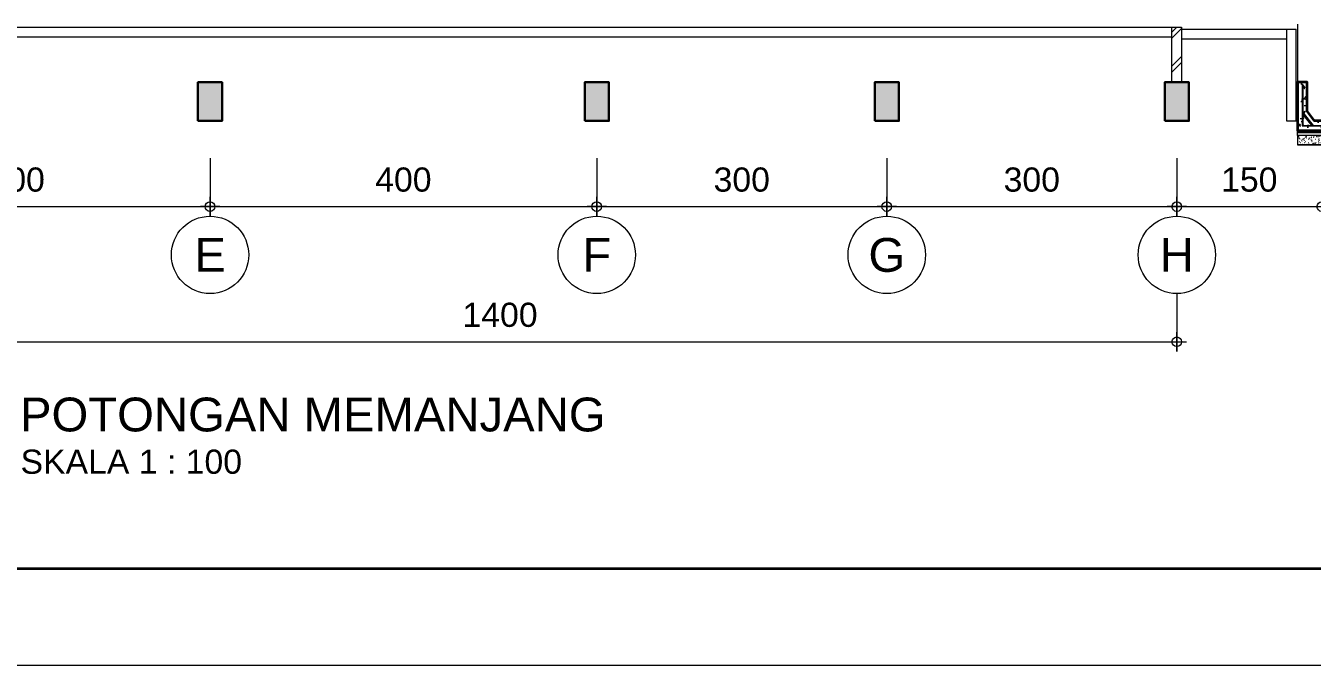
# Model space of a CAD drawing. Header units: millimetres. Extents: x -11 to 1625, y -267 to 180.
# Drawn here: x 1194.35 to 1207.65, y 118 to 124.62 of the extents above; entities that cross this region are included whole.
import ezdxf
from ezdxf.enums import TextEntityAlignment as Align

# ---------------------------------------------------------------- set-up
doc = ezdxf.new("R2010")
doc.units = ezdxf.units.MM
for name, color, linetype, lineweight in [('ars', 11, 'Continuous', 5), ('ARSIR BETON', 47, 'Continuous', 5), ('ARSIR WARNA', 43, 'Continuous', 0), ('balok', 111, 'Continuous', 35), ('bata', 5, 'Continuous', 25), ('blk', 1, 'Continuous', 30), ('GRS KOP', 1, 'Continuous', 35), ('kop', 7, 'Continuous', 20), ('lan', 7, 'Continuous', 15), ('not', 7, 'Continuous', 20), ('sol kol', 8, 'Continuous', 0), ('tem', 5, 'Continuous', 20), ('u', 6, 'Continuous', 20)]:
    doc.layers.add(name, color=color, linetype=linetype, lineweight=lineweight)
doc.styles.add('BARU', font='complex.shx')
doc.styles.add('S', font='SIMPLEX', dxfattribs={"width": 1.1})
doc.styles.get("Standard").update_dxf_attribs({"font": 'ARIALUNI.TTF'})
doc.linetypes.add('BATTING', pattern='A,0.0001,-0.1,[134,ltypeshp.shx,S=0.1,R=0,X=-0.1,Y=0],-0.2,[134,ltypeshp.shx,S=0.1,R=180,X=0.1,Y=0],-0.1', length=0.4001)
doc.dimstyles.new('SK100', dxfattribs={"dimtxt": 0.25, "dimasz": 0.1, "dimexe": 0.1, "dimexo": 0, "dimgap": 0.15, "dimtad": 1, "dimdec": 0, "dimlfac": 100, "dimzin": 12, "dimdsep": 46, "dimtxsty": 'Standard', "dimblk": 'BULAT', "dimcen": 0.1, "dimclrd": 256, "dimclre": 256, "dimclrt": 256, "dimadec": 0, "dimazin": 3, "dimtfac": 1, "dimtdec": 0, "dimtofl": 0, "dimtmove": 0, "dimatfit": 3, "dimldrblk": 'BULAT', "dimfxl": 0, "dimtolj": 1, "dimtzin": 0, "dimlwd": -1, "dimlwe": -1, "dimarcsym": 0})

# ---------------------------------------------------------------- blocks, each defined once
blk = doc.blocks.new('BULAT')
for p, q in [((-1, 0), (1, 0)), ((0, -1), (0, 1))]:
    blk.add_line(p, q)
blk.add_circle((0, 0), 0.5)
blk = doc.blocks.new('*D1492')
at = {"layer": 'Defpoints', "color": 0, "ltscale": 0.15}
for p in [(1200.252, 123.249), (1203.252, 123.249), (1203.252, 122.749)]:
    blk.add_point(p, dxfattribs=at)
at = {"layer": 'u', "ltscale": 0.15}
for p, q in [((1200.252, 123.249), (1200.252, 122.649)), ((1203.252, 123.249), (1203.252, 122.649)), ((1200.352, 122.749), (1203.152, 122.749))]:
    blk.add_line(p, q, dxfattribs=at)
at = {"layer": 'u', "ltscale": 0.15, "xscale": 0.1, "yscale": 0.1, "zscale": 0.1, "rotation": 180}
blk.add_blockref('BULAT', (1200.252, 122.749), dxfattribs=at)
at = {"layer": 'u', "ltscale": 0.15, "xscale": 0.1, "yscale": 0.1, "zscale": 0.1}
blk.add_blockref('BULAT', (1203.252, 122.749), dxfattribs=at)
at = {"layer": 'u', "ltscale": 0.15, "insert": (1201.752, 123.027), "char_height": 0.25, "attachment_point": 5}
blk.add_mtext('\\A1;300', dxfattribs=at)
blk = doc.blocks.new('*D1493')
at = {"layer": 'Defpoints', "color": 0, "ltscale": 0.15}
for p in [(1196.252, 123.249), (1200.252, 123.249), (1200.252, 122.749)]:
    blk.add_point(p, dxfattribs=at)
at = {"layer": 'u', "ltscale": 0.15}
for p, q in [((1196.252, 123.249), (1196.252, 122.649)), ((1200.252, 123.249), (1200.252, 122.649)), ((1196.352, 122.749), (1200.152, 122.749))]:
    blk.add_line(p, q, dxfattribs=at)
at = {"layer": 'u', "ltscale": 0.15, "xscale": 0.1, "yscale": 0.1, "zscale": 0.1, "rotation": 180}
blk.add_blockref('BULAT', (1196.252, 122.749), dxfattribs=at)
at = {"layer": 'u', "ltscale": 0.15, "xscale": 0.1, "yscale": 0.1, "zscale": 0.1}
blk.add_blockref('BULAT', (1200.252, 122.749), dxfattribs=at)
at = {"layer": 'u', "ltscale": 0.15, "insert": (1198.252, 123.027), "char_height": 0.25, "attachment_point": 5}
blk.add_mtext('\\A1;400', dxfattribs=at)
blk = doc.blocks.new('*D1494')
at = {"layer": 'Defpoints', "color": 0, "ltscale": 0.15}
for p in [(1203.252, 123.249), (1206.252, 123.249), (1206.252, 122.749)]:
    blk.add_point(p, dxfattribs=at)
at = {"layer": 'u', "ltscale": 0.15}
for p, q in [((1203.252, 123.249), (1203.252, 122.649)), ((1206.252, 123.249), (1206.252, 122.649)), ((1203.352, 122.749), (1206.152, 122.749))]:
    blk.add_line(p, q, dxfattribs=at)
at = {"layer": 'u', "ltscale": 0.15, "xscale": 0.1, "yscale": 0.1, "zscale": 0.1, "rotation": 180}
blk.add_blockref('BULAT', (1203.252, 122.749), dxfattribs=at)
at = {"layer": 'u', "ltscale": 0.15, "xscale": 0.1, "yscale": 0.1, "zscale": 0.1}
blk.add_blockref('BULAT', (1206.252, 122.749), dxfattribs=at)
at = {"layer": 'u', "ltscale": 0.15, "insert": (1204.752, 123.027), "char_height": 0.25, "attachment_point": 5}
blk.add_mtext('\\A1;300', dxfattribs=at)
blk = doc.blocks.new('*D1495')
at = {"layer": 'Defpoints', "color": 0, "ltscale": 0.15}
for p in [(1192.252, 121.849), (1206.252, 121.849), (1206.252, 121.349)]:
    blk.add_point(p, dxfattribs=at)
at = {"layer": 'u', "ltscale": 0.15}
for p, q in [((1192.252, 121.849), (1192.252, 121.249)), ((1206.252, 121.849), (1206.252, 121.249)), ((1192.352, 121.349), (1206.152, 121.349))]:
    blk.add_line(p, q, dxfattribs=at)
at = {"layer": 'u', "ltscale": 0.15, "xscale": 0.1, "yscale": 0.1, "zscale": 0.1, "rotation": 180}
blk.add_blockref('BULAT', (1192.252, 121.349), dxfattribs=at)
at = {"layer": 'u', "ltscale": 0.15, "xscale": 0.1, "yscale": 0.1, "zscale": 0.1}
blk.add_blockref('BULAT', (1206.252, 121.349), dxfattribs=at)
at = {"layer": 'u', "ltscale": 0.15, "insert": (1199.252, 121.627), "char_height": 0.25, "attachment_point": 5}
blk.add_mtext('\\A1;1400', dxfattribs=at)
blk = doc.blocks.new('*D1496')
at = {"layer": 'Defpoints', "color": 0, "ltscale": 0.15}
for p in [(1192.252, 123.249), (1196.252, 123.249), (1196.252, 122.749)]:
    blk.add_point(p, dxfattribs=at)
at = {"layer": 'u', "ltscale": 0.15}
for p, q in [((1192.252, 123.249), (1192.252, 122.649)), ((1196.252, 123.249), (1196.252, 122.649)), ((1192.352, 122.749), (1196.152, 122.749))]:
    blk.add_line(p, q, dxfattribs=at)
at = {"layer": 'u', "ltscale": 0.15, "xscale": 0.1, "yscale": 0.1, "zscale": 0.1, "rotation": 180}
blk.add_blockref('BULAT', (1192.252, 122.749), dxfattribs=at)
at = {"layer": 'u', "ltscale": 0.15, "xscale": 0.1, "yscale": 0.1, "zscale": 0.1}
blk.add_blockref('BULAT', (1196.252, 122.749), dxfattribs=at)
at = {"layer": 'u', "ltscale": 0.15, "insert": (1194.252, 123.027), "char_height": 0.25, "attachment_point": 5}
blk.add_mtext('\\A1;400', dxfattribs=at)
blk = doc.blocks.new('NAV')
blk.add_circle((0, -0.4), 0.4)
at = {"style": 'S', "width": 0.75, "flags": 4}
blk.add_attdef('AV', text='', height=0.3, dxfattribs=at).set_placement((0, -0.4), align=Align.MIDDLE)
blk = doc.blocks.new('Ndtpd')
blk.add_line((0.747, 0), (-0.747, 0))
blk.add_circle((0, 0), 0.747)
at = {"flags": 4}
for tag, height, p in [('NO', 0.5, (0, 0.148)), ('NOLBR', 0.3, (0, -0.398))]:
    blk.add_attdef(tag, text='', height=height, dxfattribs=at).set_placement(p, align=Align.CENTER)
for tag, p, height in [('NDTPD', (1.516, 0.148), 0.5), ('SKALA', (1.523, -0.398), 0.3)]:
    blk.add_attdef(tag, p, '', height=height, dxfattribs=at)
blk = doc.blocks.new('kop')
at = {"layer": 'GRS KOP'}
blk.add_lwpolyline([(1, 54), (83, 54), (83, 1), (1, 1)], close=True, dxfattribs=at)
at = {"layer": 'kop', "color": 7}
blk.add_line((0, 0), (84, 0), dxfattribs=at)
at = {"layer": 'kop', "style": 'BARU', "flags": 4}
for p, height in [((73.8, 5.4), 0.35), ((80.303, 5.382), 0.25), ((73.8, 4.9), 0.35), ((80.303, 4.882), 0.25), ((73.8, 4.4), 0.35), ((80.303, 4.382), 0.25)]:
    blk.add_attdef('-', p, '', height=height, dxfattribs=at)
at = {"layer": 'kop', "flags": 4}
for tag, p in [('AR-00', (78.057, 2.648)), ('00', (81.238, 2.647))]:
    blk.add_attdef(tag, text='', height=0.35, dxfattribs=at).set_placement(p, align=Align.MIDDLE)
blk = doc.blocks.new('*D1491')
at = {"layer": 'Defpoints', "color": 0, "ltscale": 0.15}
for p in [(1206.252, 123.249), (1207.752, 123.249), (1207.752, 122.749)]:
    blk.add_point(p, dxfattribs=at)
at = {"layer": 'u', "ltscale": 0.15}
for p, q in [((1206.252, 123.249), (1206.252, 122.649)), ((1207.752, 123.249), (1207.752, 122.649)), ((1206.352, 122.749), (1207.652, 122.749))]:
    blk.add_line(p, q, dxfattribs=at)
at = {"layer": 'u', "ltscale": 0.15, "xscale": 0.1, "yscale": 0.1, "zscale": 0.1, "rotation": 180}
blk.add_blockref('BULAT', (1206.252, 122.749), dxfattribs=at)
at = {"layer": 'u', "ltscale": 0.15, "xscale": 0.1, "yscale": 0.1, "zscale": 0.1}
blk.add_blockref('BULAT', (1207.752, 122.749), dxfattribs=at)
at = {"layer": 'u', "ltscale": 0.15, "insert": (1207.002, 123.027), "char_height": 0.25, "attachment_point": 5}
blk.add_mtext('\\A1;150', dxfattribs=at)
blk = doc.blocks.new('uditch30')
at = {"layer": 'ARSIR BETON'}
h = blk.add_hatch(dxfattribs=at)
h.set_pattern_fill('AR-CONC', color=256, scale=0.00125, style=0)
h.set_pattern_definition([(50, (-125.69034, -36.08426), (0.22772344, -0.0199232), [0.02381173, -0.261929]), (355, (-125.69034, -36.08426), (-0.0440521, 0.23881305), [0.0190494, -0.2095432]), (100.451, (-125.67136, -36.08592), (0.18367216, 0.21888875), [0.02023684, -0.22260527]), (46.1842, (-125.69034, -36.02076), (0.3388378, -0.0525512), [0.0357176, -0.3928935]), (96.6356, (-125.6621, -36.02514), (0.2967457, 0.3092719), [0.0303553, -0.3339079]), (351.184, (-125.69034, -36.02076), (0.2967461, 0.3092714), [0.0285741, -0.3143148]), (21, (-125.6586, -36.03663), (0.18951245, -0.12782775), [0.02381173, -0.261929]), (326, (-125.6586, -36.03663), (0.07725003, 0.2302275), [0.0190494, -0.2095432]), (71.4514, (-125.6428, -36.04729), (0.26676195, 0.10240025), [0.02023684, -0.22260527]), (37.5, (-125.69034, -36.08426), (0.00386063, 0.105690367), [0, -0.20700328, 0, -0.2127181, 0, -0.21033692]), (7.5, (-125.69034, -36.08426), (0.08352187, 0.12522165), [0, -0.12128106, 0, -0.20224093, 0, -0.08016615]), (327.5, (-125.76114, -36.08426), (0.16948274, -0.0071607), [0, -0.07937242, 0, -0.24764196, 0, -0.32860183]), (317.5, (-125.79289, -36.08426), (0.18515547, 0.03178208), [0, -0.10318415, 0, -0.16445966, 0, -0.23335492])])
h.paths.add_polyline_path([(0.15, 0.5), (0.25, 0.5), (0.25, 0.15), (-0.25, 0.15), (-0.25, 0.65), (-0.15, 0.65), (-0.15, 0.35), (-0.075, 0.25), (0.075, 0.25), (0.149, 0.343), (0.149, 0.392), (0.15, 0.393)])
h.paths.add_polyline_path([(0.25, 0.54), (0.15, 0.54), (0.15, 0.65), (0.2, 0.65), (0.25, 0.65)])
h = blk.add_hatch(dxfattribs=at)
h.set_pattern_fill('AR-SAND', color=256, scale=0.000999968, style=0)
h.set_pattern_definition([(37.5, (119.454956, -26.241597), (-0.001599979, 0.048939735), [0, -0.038606747, 0, -0.043178598, 0, -0.04127366]), (7.5, (119.454956, -26.2416), (0.04495087, 0.071680183), [0, -0.020827324, 0, -0.03479687, 0, -0.013334567]), (327.5, (119.423715, -26.241597), (0.079096669, 0.000143714), [0, -0.012699588, 0, -0.045718516, 0, -0.059688062]), (317.5, (119.423715, -26.2416), (0.076353166, 0.02229221), [0, -0.006349794, 0, -0.029971027, 0, -0.034288887])])
h.paths.add_polyline_path([(-0.25, 0), (0.25, 0), (0.25, 0.1), (-0.25, 0.1)])
for p, q in [((0.25, 0.1), (-0.25, 0.1)), ((0.25, 0), (-0.25, 0))]:
    blk.add_line(p, q)
at = {"layer": 'ars'}
for points in [[(-0.25, 0.15), (0.25, 0.15), (0.25, 0.1), (-0.25, 0.1)], [(-0.25, 0), (0.25, 0), (0.25, 0.1), (-0.25, 0.1)]]:
    blk.add_lwpolyline(points, close=True, dxfattribs=at)
at = {"layer": 'ARSIR WARNA', "linetype": 'BATTING', "ltscale": 0.06}
blk.add_lwpolyline([(0.25, 0.125), (-0.25, 0.125)], dxfattribs=at)
at = {"layer": 'balok', "ltscale": 0.01}
blk.add_lwpolyline([(0.25, 0.65), (0.15, 0.65), (0.15, 0.343), (0.075, 0.25), (-0.075, 0.25), (-0.15, 0.35), (-0.15, 0.65), (-0.25, 0.65), (-0.25, 0.15), (0.25, 0.15)], close=True, dxfattribs=at)
blk.add_lwpolyline([(0.25, 0.54), (0.25, 0.6)], dxfattribs=at)
at = {"layer": 'bata', "lineweight": 9}
for p, q in [((-0.202, 0.627), (-0.202, 0.197)), ((-0.197, 0.611), (-0.197, 0.202)), ((0.2, 0.202), (0.2, 0.586)), ((0.205, 0.197), (0.205, 0.604)), ((-0.202, 0.197), (0.205, 0.197)), ((-0.197, 0.202), (0.2, 0.202))]:
    blk.add_line(p, q, dxfattribs=at)
at = {"layer": 'bata'}
for p, q in [((-0.181, 0.587), (-0.177, 0.59)), ((-0.197, 0.336), (-0.091, 0.202)), ((-0.197, 0.323), (-0.101, 0.202)), ((0.091, 0.202), (0.2, 0.338)), ((0.101, 0.202), (0.2, 0.326))]:
    blk.add_line(p, q, dxfattribs=at)
for points in [[(-0.177, 0.59), (-0.202, 0.627)], [(-0.177, 0.59), (-0.181, 0.587), (-0.197, 0.611)]]:
    blk.add_lwpolyline(points, dxfattribs=at)
at = {"layer": 'bata', "lineweight": 9}
blk.add_lwpolyline([(0.2, 0.586), (0.193, 0.575), (0.189, 0.578), (0.205, 0.604)], dxfattribs=at)
at = {"layer": 'bata'}
for centre in [(-0.195, 0.601), (0.197, 0.576), (-0.197, 0.475), (-0.197, 0.475), (-0.195, 0.475), (0.197, 0.475), (0.197, 0.475), (-0.196, 0.275), (0.196, 0.275), (-0.195, 0.205), (0.197, 0.205)]:
    blk.add_circle(centre, 0.00268, dxfattribs=at)
at = {"layer": 'lan'}
for p, q in [((-0.15, 0.65), (-0.15, 0.55)), ((-0.15, 0.65), (-0.15, 0.55)), ((-0.15, 0.65), (-0.15, 0.55)), ((0.15, 0.65), (0.15, 0.55)), ((0.25, 0.65), (0.25, 0.586)), ((0.25, 0.65), (0.25, 0.586))]:
    blk.add_line(p, q, dxfattribs=at)
at = {"layer": 'tem'}
for p, q in [((-0.25, 0.65), (-0.25, 0.25)), ((-0.25, 0.55), (-0.25, 0.25)), ((-0.25, 0.55), (-0.25, 0.25)), ((-0.25, 0.55), (-0.25, 0.25)), ((-0.25, 0.55), (-0.25, 0.25)), ((0.25, 0.65), (0.25, 0.25)), ((0.25, 0.65), (0.25, 0.25)), ((0.25, 0.65), (0.25, 0.25)), ((0.25, 0.65), (0.25, 0.25)), ((0.25, 0.65), (0.25, 0.25)), ((0.25, 0.55), (0.25, 0.25))]:
    blk.add_line(p, q, dxfattribs=at)

msp = doc.modelspace()

# ---------------------------------------------------------------- hatches: boundary and pattern name
at = {"layer": 'ars'}
h = msp.add_hatch(dxfattribs=at)
h.set_pattern_fill('TEMBOK', color=256, scale=0.25)
h.set_pattern_definition([(45, (1192.25657, 71.0125), (-0.1767767, 0.1767767), []), (45, (1192.31907, 71.0125), (-0.1767767, 0.1767767), [])])
h.paths.add_polyline_path([(1206.2023474, 124.0365704), (1206.2023474, 124.6065704), (1206.3023474, 124.6065704), (1206.3023474, 124.0365704)])
at = {"layer": 'sol kol'}
h = msp.add_hatch(color=256, dxfattribs=at)
h.dxf.hatch_style = 1
h.paths.add_polyline_path([(1196.1273474, 123.6365704), (1196.3773474, 123.6365704), (1196.3773474, 124.0365704), (1196.1273474, 124.0365704)])
h = msp.add_hatch(color=256, dxfattribs=at)
h.dxf.hatch_style = 1
h.paths.add_polyline_path([(1200.1273474, 123.6365704), (1200.3773474, 123.6365704), (1200.3773474, 124.0365704), (1200.1273474, 124.0365704)])
h = msp.add_hatch(color=256, dxfattribs=at)
h.dxf.hatch_style = 1
h.paths.add_polyline_path([(1203.1273474, 123.6365704), (1203.3773474, 123.6365704), (1203.3773474, 124.0365704), (1203.1273474, 124.0365704)])
h = msp.add_hatch(color=256, dxfattribs=at)
h.dxf.hatch_style = 1
h.paths.add_polyline_path([(1206.1273474, 123.6365704), (1206.3773474, 123.6365704), (1206.3773474, 124.0365704), (1206.1273474, 124.0365704)])

# ---------------------------------------------------------------- linework, layer by layer
at = {"layer": 'blk'}
for points in [[(1196.1273474, 123.6365704), (1196.3773474, 123.6365704), (1196.3773474, 124.0365704), (1196.1273474, 124.0365704)], [(1200.1273474, 123.6365704), (1200.3773474, 123.6365704), (1200.3773474, 124.0365704), (1200.1273474, 124.0365704)], [(1203.1273474, 123.6365704), (1203.3773474, 123.6365704), (1203.3773474, 124.0365704), (1203.1273474, 124.0365704)], [(1206.1273474, 123.6365704), (1206.3773474, 123.6365704), (1206.3773474, 124.0365704), (1206.1273474, 124.0365704)]]:
    msp.add_lwpolyline(points, close=True, dxfattribs=at)
at = {"layer": 'lan'}
for p, q in [((1183.3023474, 124.6065704), (1206.2023474, 124.6065704)), ((1206.3023474, 124.5865704), (1207.3873474, 124.5865704)), ((1207.5023474, 124.6365704), (1207.5023474, 124.0365704)), ((1183.3023474, 124.5065704), (1206.2023474, 124.5065704)), ((1206.3023474, 124.4865704), (1207.3873474, 124.4865704))]:
    msp.add_line(p, q, dxfattribs=at)
at = {"layer": 'tem'}
for p, q in [((1207.3873474, 124.5865704), (1207.4873474, 124.5865704)), ((1206.3273474, 124.0365704), (1206.1773474, 124.0365704))]:
    msp.add_line(p, q, dxfattribs=at)
msp.add_lwpolyline([(1206.2023474, 124.0365704), (1206.2023474, 124.6065704), (1206.3023474, 124.6065704), (1206.3023474, 124.0365704)], close=True, dxfattribs=at)
msp.add_lwpolyline([(1207.3873474, 124.5865704), (1207.3873474, 123.6364835), (1207.4873474, 123.6364835), (1207.4873474, 124.5865704)], dxfattribs=at)

# ---------------------------------------------------------------- block references
at = {"layer": 'kop'}
msp.add_blockref('kop', (1163.2141612, 117.9999999), dxfattribs=at)
at = {"layer": 'not'}
ref = msp.add_blockref('NAV', (1196.2523474, 122.6487819), dxfattribs=at)
ref.add_attrib('AV', 'E', dxfattribs={"layer": '0', "height": 0.35, "flags": 4}).set_placement((1196.2523474, 122.2487819), align=Align.MIDDLE)
ref = msp.add_blockref('NAV', (1200.2523474, 122.6487819), dxfattribs=at)
ref.add_attrib('AV', 'F', dxfattribs={"layer": '0', "height": 0.35, "flags": 4}).set_placement((1200.2523474, 122.2487819), align=Align.MIDDLE)
ref = msp.add_blockref('NAV', (1203.2523474, 122.6487819), dxfattribs=at)
ref.add_attrib('AV', 'G', dxfattribs={"layer": '0', "height": 0.35, "flags": 4}).set_placement((1203.2523474, 122.2487819), align=Align.MIDDLE)
ref = msp.add_blockref('NAV', (1206.2523474, 122.6487819), dxfattribs=at)
ref.add_attrib('AV', 'H', dxfattribs={"layer": '0', "height": 0.35, "flags": 4}).set_placement((1206.2523474, 122.2487819), align=Align.MIDDLE)
ref = msp.add_blockref('Ndtpd', (1193.0685617, 120.302802), dxfattribs=dict(at, xscale=0.803212851405533, yscale=0.803212851405533, zscale=0.803212851405533))
ref.add_attrib('NO', '1', dxfattribs={"layer": '0', "height": 0.35, "flags": 4}).set_placement((1193.0682345, 120.4213279), align=Align.CENTER)
ref.add_attrib('NDTPD', 'POTONGAN MEMANJANG', (1194.2862463, 120.4213279), dxfattribs={"layer": '0', "height": 0.35, "flags": 4})
ref.add_attrib('NOLBR', 'A4-01', dxfattribs={"layer": '0', "height": 0.2, "flags": 4}).set_placement((1193.0682345, 119.9828322), align=Align.CENTER)
ref.add_attrib('SKALA', 'SKALA 1 : 100', (1194.2920464, 119.9828322), dxfattribs={"layer": '0', "height": 0.25, "flags": 4})
at = {"layer": 'u'}
msp.add_blockref('uditch30', (1207.7523393, 123.3865915), dxfattribs=at)

# ---------------------------------------------------------------- dimensions: what is measured, and where the dimension line sits
at = {"layer": 'u', "ltscale": 0.15}
for base, p1, p2, picture, middle in [((1196.2523474, 122.7487819), (1192.2523474, 123.2487819), (1196.2523474, 123.2487819), '*D1496', (1194.2523474, 122.7487819)), ((1200.2523474, 122.7487819), (1196.2523474, 123.2487819), (1200.2523474, 123.2487819), '*D1493', (1198.2523474, 122.7487819)), ((1203.2523474, 122.7487819), (1200.2523474, 123.2487819), (1203.2523474, 123.2487819), '*D1492', (1201.7523474, 122.7487819)), ((1206.2523474, 122.7487819), (1203.2523474, 123.2487819), (1206.2523474, 123.2487819), '*D1494', (1204.7523474, 122.7487819)), ((1207.7523474, 122.7487819), (1206.2523474, 123.2487819), (1207.7523474, 123.2487819), '*D1491', (1207.0023474, 122.7487819)), ((1206.2523474, 121.3487819), (1192.2523474, 121.8487819), (1206.2523474, 121.8487819), '*D1495', (1199.2523474, 121.3487819))]:
    dim = msp.add_linear_dim(base=base, p1=p1, p2=p2, dimstyle='SK100', dxfattribs=at)
    dim.commit()
    dim.dimension.update_dxf_attribs({"geometry": picture, "text_midpoint": middle, "dimtype": 160})

doc.saveas('drawing.dxf')
